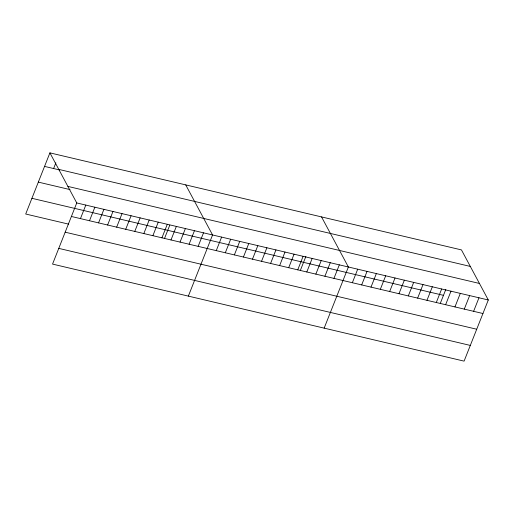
<?xml version="1.0" encoding="UTF-8"?>
<svg xmlns="http://www.w3.org/2000/svg" width="514" height="514" viewBox="0 0 514 514"><rect width="100%" height="100%" fill="white"/><g stroke="black" fill="none" stroke-linecap="round" stroke-linejoin="round"><path stroke-width="0.77" d="M49.909 152.864L76.753 202.94L52.544 264.093L464.091 361.136L488.3 299.983L461.456 249.907L49.909 152.864L25.7 214.017L68.709 224.162M53.61 168.534L55.865 162.835M80.447 218.611L85.806 205.073M89.507 220.744L94.865 207.206M98.559 222.877L103.918 209.346M107.612 225.016L112.971 211.479M116.665 227.149L122.024 213.612M125.718 229.283L131.076 215.751M134.771 231.416L140.136 217.885M143.83 233.555L149.188 220.018M152.883 235.688L158.241 222.151M161.936 237.821L167.294 224.29M164.621 238.188L169.774 225.177M170.989 239.961L176.347 226.423M180.041 242.094L185.4 228.557M189.101 244.227L194.459 230.696M198.153 246.36L203.512 232.829M188.355 296.115L212.565 234.962L185.721 184.892M216.259 250.633L221.618 237.095M225.312 252.766L230.67 239.235M234.365 254.905L239.73 241.368M243.424 257.039L248.782 243.501M252.477 259.172L257.835 245.634M261.53 261.305L266.888 247.774M270.582 263.444L275.941 249.907M279.635 265.577L284.994 252.04M288.695 267.71L294.053 254.179M297.747 269.85L303.106 256.313M300.433 270.21L305.875 256.467M306.8 271.983L312.159 258.446M315.853 274.116L321.211 260.579M324.906 276.249L330.264 262.718M333.959 278.389L339.324 264.851M324.161 328.138L348.376 266.984L321.533 216.914M352.347 282.719L357.705 269.188M361.67 284.923L367.035 271.386M370.999 287.12L376.357 273.583M380.328 289.318L385.686 275.787M389.657 291.522L395.015 277.984M398.986 293.719L404.345 280.181M408.315 295.916L413.674 282.385M417.644 298.12L423.003 284.583M426.973 300.317L432.332 286.78M436.296 302.515L441.661 288.984M440.357 303.202L445.799 289.459M445.625 304.718L450.984 291.181M454.954 306.916L460.313 293.385M464.283 309.12L469.642 295.582M473.612 311.317L478.971 297.779M58.769 169.389L470.316 266.432M44.551 166.401L59.643 169.961M67.899 186.415L479.44 283.458M38.332 182.117L70.02 189.589M76.753 202.94L488.3 299.983M31.919 198.308L443.466 295.344M71.395 216.478L482.942 313.514M65.175 232.187L476.722 329.23M58.763 248.378L470.31 345.421"/></g></svg>
